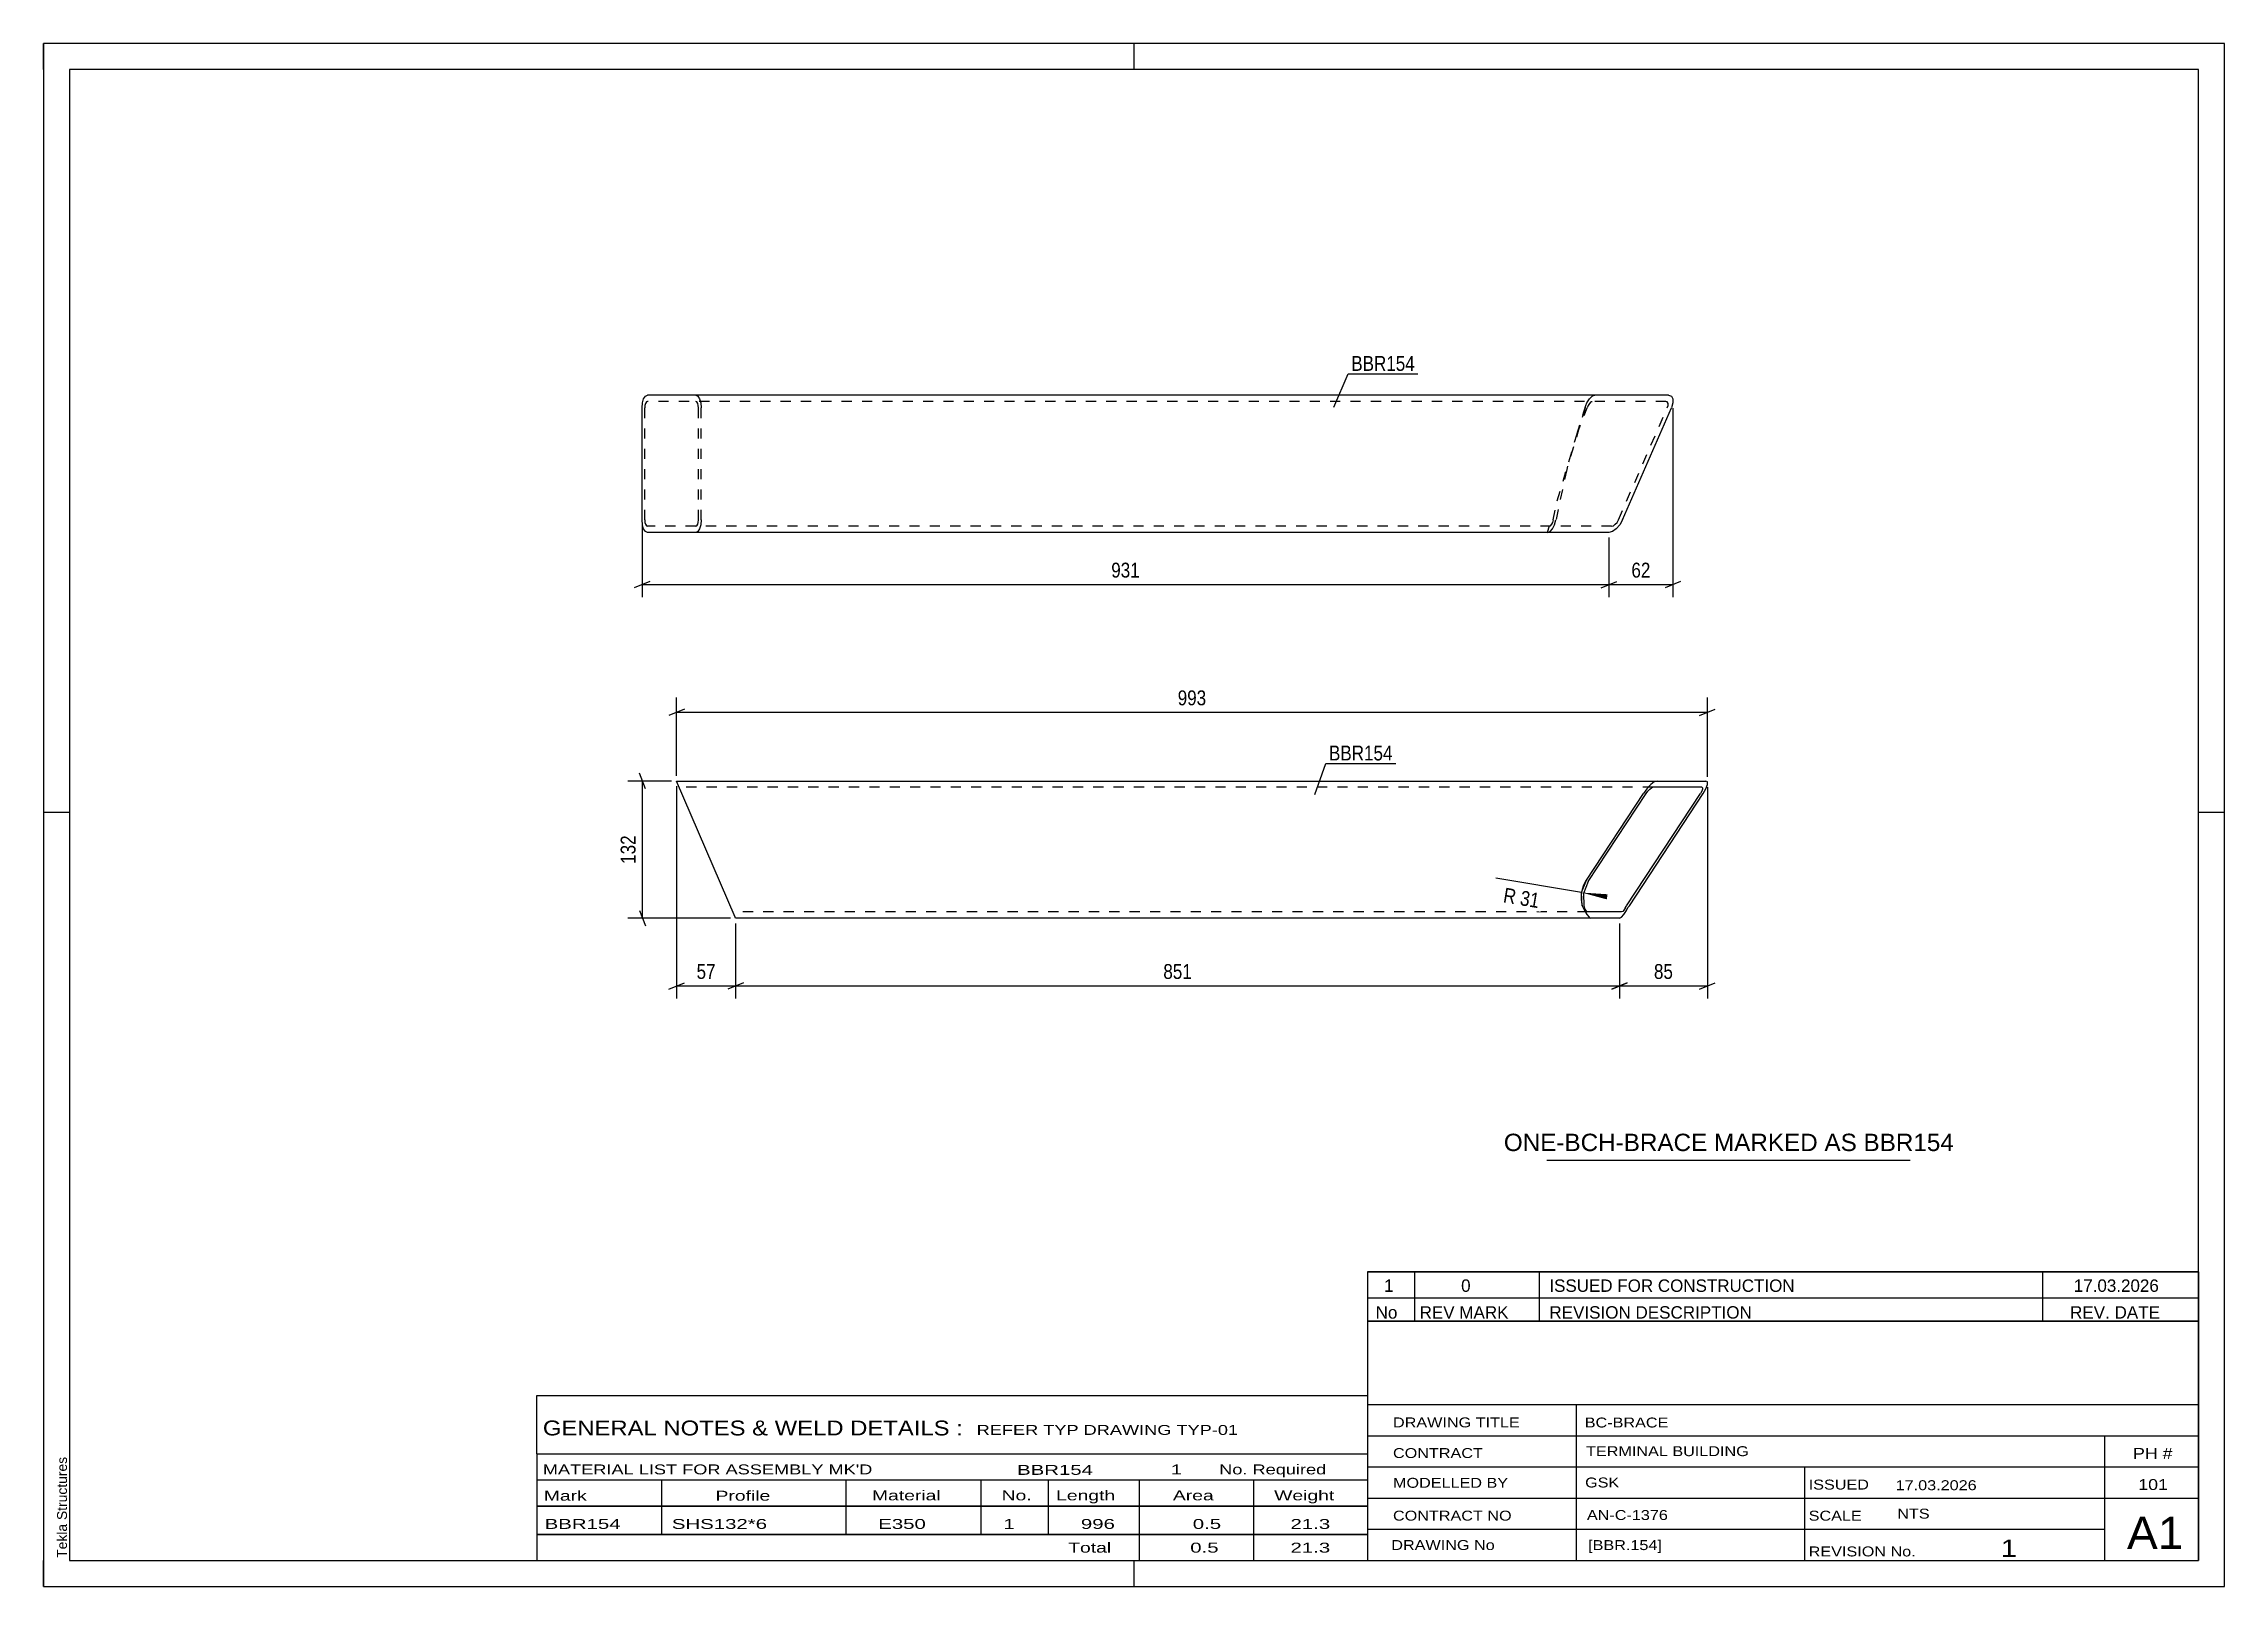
# Model space of a CAD drawing. Header units: millimetres. Extents: x 0 to 420, y 0 to 297.
import ezdxf

# ---------------------------------------------------------------- set-up
doc = ezdxf.new("R2010")
doc.units = ezdxf.units.MM
doc.linetypes.add('DXK_LINE_DOT2', pattern=[3.9198, 1.9599, -1.9599])
doc.styles.add('Arial', font='ARIAL.TTF', dxfattribs={"height": 0.2})
doc.styles.add('Arial Narrow', font='ARIALN.TTF', dxfattribs={"height": 0.2})

# ---------------------------------------------------------------- blocks, each defined once
blk = doc.blocks.new('Unknown-580741488-1161')
at = {"color": 5, "linetype": 'Continuous'}
for p, q in [((420, 297), (0, 297)), ((0, 297), (0, 0)), ((0, 292), (0, 297)), ((210, 292), (210, 297)), ((420, 0), (420, 297)), ((415, 292), (5, 292)), ((5, 292), (5, 5)), ((415, 5), (415, 292)), ((5, 149), (0, 149)), ((420, 149), (415, 149)), ((0, 0), (0, 5)), ((5, 5), (415, 5)), ((210, 0), (210, 5)), ((0, 0), (420, 0))]:
    blk.add_line(p, q, dxfattribs=at)
at = {"color": 174, "linetype": 'Continuous', "style": 'Arial'}
blk.add_text('Tekla Structures', height=1.9102, rotation=90, dxfattribs=at).set_placement((4.5, 5.5))
blk = doc.blocks.new('Part-580741488-1270 - 1252')
at = {"color": 2, "linetype": 'Continuous'}
for p, q in [((133.2, 128.82), (121.9, 155.04)), ((121.9, 155.04), (320.14, 155.04)), ((297.12, 135.93), (308.11, 152.64)), ((297.48, 135.69), (308.63, 152.64)), ((304.88, 131.04), (319.08, 152.64)), ((305.4, 131.04), (319.61, 152.64)), ((308.79, 153.56), (308.11, 152.64)), ((308.63, 152.64), (308.97, 153.1)), ((309.53, 154.34), (308.79, 153.56)), ((308.97, 153.1), (309.34, 153.49)), ((309.34, 153.49), (309.68, 153.75)), ((310.21, 154.86), (309.53, 154.34)), ((309.68, 153.75), (309.94, 153.84)), ((319.35, 153.84), (309.94, 153.84)), ((310.73, 155.04), (310.21, 154.86)), ((319.35, 153.1), (319.08, 152.64)), ((319.35, 153.84), (319.49, 153.75)), ((319.49, 153.49), (319.35, 153.1)), ((319.49, 153.75), (319.49, 153.49)), ((319.61, 152.64), (320.13, 153.56)), ((320.13, 153.56), (320.42, 154.34)), ((320.42, 154.86), (320.14, 155.04)), ((320.42, 154.34), (320.42, 154.86)), ((296.2, 133.6), (297.12, 135.93)), ((297.48, 135.69), (296.57, 133.36)), ((296.3, 131.04), (296.2, 133.6)), ((296.3, 131.04), (296.76, 130.12)), ((296.57, 133.36), (296.65, 131.04)), ((296.65, 131.04), (296.68, 130.81)), ((296.68, 130.81), (296.79, 130.58)), ((297.02, 130.19), (296.79, 130.58)), ((304.62, 130.58), (304.37, 130.19)), ((304.62, 130.58), (304.77, 130.9)), ((304.77, 130.9), (304.88, 131.04)), ((304.87, 130.12), (305.12, 130.67)), ((305.12, 130.67), (305.4, 131.04)), ((133.28, 128.64), (133.2, 128.82)), ((299.97, 128.64), (133.28, 128.64)), ((296.76, 130.12), (297.23, 129.34)), ((297.22, 129.93), (297.02, 130.19)), ((297.36, 129.84), (297.22, 129.93)), ((297.23, 129.34), (297.63, 128.82)), ((303.91, 129.84), (297.36, 129.84)), ((297.63, 128.82), (297.91, 128.64)), ((303.51, 128.64), (299.97, 128.64)), ((303.51, 128.64), (303.63, 128.72)), ((303.63, 128.72), (303.86, 128.82)), ((303.86, 128.82), (304.36, 129.34)), ((304.12, 129.93), (303.91, 129.84)), ((304.37, 130.19), (304.12, 129.93)), ((304.36, 129.34), (304.87, 130.12))]:
    blk.add_line(p, q, dxfattribs=at)
at = {"color": 7, "linetype": 'DXK_LINE_DOT2'}
for p, q in [((309.94, 153.84), (122.41, 153.84)), ((132.76, 129.84), (132.73, 129.93)), ((297.36, 129.84), (132.76, 129.84))]:
    blk.add_line(p, q, dxfattribs=at)
blk = doc.blocks.new('Part-580741488-1308 - 1306')
at = {"color": 2, "linetype": 'Continuous'}
for p, q in [((115.26, 226.9), (115.34, 227.82)), ((115.26, 205.3), (115.26, 226.9)), ((115.34, 227.82), (115.56, 228.6)), ((115.56, 228.6), (115.9, 229.12)), ((115.9, 229.12), (116.29, 229.3)), ((312.97, 229.3), (116.29, 229.3)), ((304.09, 205.3), (313.5, 226.9)), ((312.97, 229.3), (313.49, 229.12)), ((313.49, 229.12), (313.78, 228.6)), ((313.78, 227.82), (313.5, 226.9)), ((313.78, 228.6), (313.78, 227.82)), ((115.34, 204.39), (115.26, 205.3)), ((115.56, 203.61), (115.34, 204.39)), ((115.9, 203.09), (115.56, 203.61)), ((116.29, 202.9), (115.9, 203.09)), ((301.47, 202.9), (116.29, 202.9)), ((302.15, 203.09), (301.47, 202.9)), ((302.89, 203.61), (302.15, 203.09)), ((303.57, 204.39), (302.89, 203.61)), ((304.09, 205.3), (303.57, 204.39))]:
    blk.add_line(p, q, dxfattribs=at)
at = {"color": 7, "linetype": 'DXK_LINE_DOT2'}
for p, q in [((115.82, 227.36), (115.78, 226.9)), ((115.78, 205.3), (115.78, 226.9)), ((115.93, 227.75), (115.82, 227.36)), ((116.1, 228.01), (115.93, 227.75)), ((116.29, 228.1), (116.1, 228.01)), ((312.45, 228.1), (116.29, 228.1)), ((125.61, 229.3), (126, 229.12)), ((125.81, 228.01), (125.61, 228.1)), ((125.97, 227.75), (125.81, 228.01)), ((126.09, 227.36), (125.97, 227.75)), ((126, 229.12), (126.34, 228.6)), ((126.13, 226.9), (126.09, 227.36)), ((126.13, 205.3), (126.13, 226.9)), ((126.34, 228.6), (126.57, 227.82)), ((126.57, 227.82), (126.64, 226.9)), ((126.64, 205.3), (126.64, 226.9)), ((296.87, 226.9), (293.33, 214.99)), ((295.29, 221.72), (296.99, 227.31)), ((295.29, 221.72), (297.27, 226.9)), ((296.87, 226.9), (296.99, 227.31)), ((296.99, 227.31), (297.22, 227.82)), ((297.22, 227.82), (297.72, 228.6)), ((297.48, 227.36), (297.27, 226.9)), ((297.73, 227.75), (297.48, 227.36)), ((297.72, 228.6), (298.23, 229.12)), ((297.98, 228.01), (297.73, 227.75)), ((297.98, 228.01), (298.13, 228.08)), ((298.13, 228.08), (298.24, 228.1)), ((298.23, 229.12), (298.48, 229.23)), ((298.48, 229.23), (298.76, 229.3)), ((303.3, 205.3), (312.71, 226.9)), ((312.71, 228.01), (312.45, 228.1)), ((312.85, 227.75), (312.71, 228.01)), ((312.71, 226.9), (312.85, 227.36)), ((312.85, 227.36), (312.85, 227.75)), ((291.51, 208.99), (295.29, 221.72)), ((293.33, 214.99), (291.27, 205.3)), ((290.72, 205.3), (291.51, 208.99)), ((115.78, 205.3), (115.82, 204.84)), ((115.82, 204.84), (115.93, 204.46)), ((115.93, 204.46), (116.1, 204.2)), ((116.1, 204.2), (116.29, 204.1)), ((301.99, 204.1), (116.29, 204.1)), ((125.61, 204.1), (125.81, 204.2)), ((126, 203.09), (125.61, 202.9)), ((125.81, 204.2), (125.97, 204.46)), ((125.97, 204.46), (126.09, 204.84)), ((126.34, 203.61), (126, 203.09)), ((126.09, 204.84), (126.13, 205.3)), ((126.57, 204.39), (126.34, 203.61)), ((126.64, 205.3), (126.57, 204.39)), ((289.93, 204.1), (289.57, 202.9)), ((289.66, 202.9), (290.12, 203.09)), ((290.01, 204.1), (290.04, 204.15)), ((290.04, 204.15), (290.15, 204.2)), ((290.12, 203.09), (290.59, 203.61)), ((290.38, 204.46), (290.15, 204.2)), ((290.58, 204.84), (290.38, 204.46)), ((290.72, 205.3), (290.58, 204.84)), ((290.59, 203.61), (290.99, 204.39)), ((290.99, 204.39), (291.27, 205.3)), ((301.99, 204.1), (302.33, 204.2)), ((302.33, 204.2), (302.7, 204.46)), ((302.7, 204.46), (303.04, 204.84)), ((303.04, 204.84), (303.3, 205.3))]:
    blk.add_line(p, q, dxfattribs=at)
blk = doc.blocks.new('StraightDimension-580741488-1551 - 1252')
at = {"color": 7, "linetype": 'Continuous'}
for p, q in [((320.42, 153.86), (320.42, 113.19)), ((303.51, 127.64), (303.51, 113.19)), ((305.01, 116.19), (302.01, 114.99)), ((303.51, 115.59), (320.42, 115.59)), ((318.92, 114.99), (321.92, 116.19))]:
    blk.add_line(p, q, dxfattribs=at)
at = {"color": 0}
blk.add_wipeout([(314.39, 116.34), (314.39, 120.54), (309.54, 120.54), (309.54, 116.34)], dxfattribs=at)
at = {"color": 3, "style": 'Arial Narrow'}
blk.add_text('85', height=2.863, dxfattribs=at).set_placement((310.14, 116.94))
blk = doc.blocks.new('StraightDimension-580741488-1552 - 1252')
at = {"color": 7, "linetype": 'Continuous'}
for p, q in [((133.28, 127.64), (133.28, 113.19)), ((303.51, 127.64), (303.51, 113.19)), ((134.78, 116.19), (131.78, 114.99)), ((133.28, 115.59), (303.51, 115.59)), ((302.01, 114.99), (305.01, 116.19))]:
    blk.add_line(p, q, dxfattribs=at)
at = {"color": 0}
blk.add_wipeout([(221.74, 116.34), (221.74, 120.54), (215.05, 120.54), (215.05, 116.34)], dxfattribs=at)
at = {"color": 3, "style": 'Arial Narrow'}
blk.add_text('851', height=2.863, dxfattribs=at).set_placement((215.65, 116.94))
blk = doc.blocks.new('StraightDimension-580741488-1553 - 1252')
at = {"color": 7, "linetype": 'Continuous'}
for p, q in [((121.9, 154.04), (121.9, 113.19)), ((133.28, 127.64), (133.28, 113.19)), ((120.4, 114.99), (123.4, 116.19)), ((121.9, 115.59), (133.28, 115.59)), ((134.78, 116.19), (131.78, 114.99))]:
    blk.add_line(p, q, dxfattribs=at)
at = {"color": 0}
blk.add_wipeout([(130.02, 116.34), (130.02, 120.54), (125.16, 120.54), (125.16, 116.34)], dxfattribs=at)
at = {"color": 3, "style": 'Arial Narrow'}
blk.add_text('57', height=2.863, dxfattribs=at).set_placement((125.76, 116.94))
blk = doc.blocks.new('StraightDimension-580741488-1631 - 1252')
at = {"color": 7, "linetype": 'Continuous'}
for p, q in [((115.95, 153.54), (114.75, 156.54)), ((120.9, 155.04), (112.5, 155.04)), ((115.35, 128.64), (115.35, 155.04)), ((132.28, 128.64), (112.5, 128.64)), ((114.75, 130.14), (115.95, 127.14))]:
    blk.add_line(p, q, dxfattribs=at)
at = {"color": 0}
blk.add_wipeout([(114.6, 145.18), (110.4, 145.18), (110.4, 138.5), (114.6, 138.5)], dxfattribs=at)
at = {"color": 3, "style": 'Arial Narrow'}
blk.add_text('132', height=2.863, rotation=90.0002, dxfattribs=at).set_placement((114, 139.1))
blk = doc.blocks.new('StraightDimension-580741488-1925 - 1252')
at = {"color": 7, "linetype": 'Continuous'}
for p, q in [((123.4, 168.87), (120.4, 167.67)), ((121.9, 156.04), (121.9, 171.12)), ((121.9, 168.27), (320.42, 168.27)), ((318.92, 167.67), (321.92, 168.87)), ((320.42, 155.86), (320.42, 171.12))]:
    blk.add_line(p, q, dxfattribs=at)
at = {"color": 0}
blk.add_wipeout([(224.5, 169.02), (224.5, 173.22), (217.82, 173.22), (217.82, 169.02)], dxfattribs=at)
at = {"color": 3, "style": 'Arial Narrow'}
blk.add_text('993', height=2.863, dxfattribs=at).set_placement((218.42, 169.62))
blk = doc.blocks.new('RadiusDimension-580741488-2003 - 1252')
at = {"linetype": 'Continuous'}
blk.add_hatch(color=7, dxfattribs=at).paths.add_polyline_path([(301.05, 132.25), (296.2, 133.57), (301.21, 133.24)])
at = {"color": 7, "linetype": 'Continuous'}
blk.add_line((296.2, 133.57), (279.69, 136.34), dxfattribs=at)
blk.add_arc((302.34, 132.54), 6.23, 147.0231, 193.9663, dxfattribs=at)
at = {"color": 0}
blk.add_wipeout([(288.32, 129.87), (289.01, 134.01), (280.98, 135.36), (280.29, 131.22)], dxfattribs=at)
at = {"color": 3, "style": 'Arial Narrow'}
blk.add_text('R 31', height=2.863, rotation=-9.5054, dxfattribs=at).set_placement((280.98, 131.71))
blk = doc.blocks.new('StraightDimension-580741488-1487 - 1306')
at = {"color": 7, "linetype": 'Continuous'}
for p, q in [((313.78, 226.82), (313.78, 190.46)), ((301.47, 201.9), (301.47, 190.46)), ((299.97, 192.26), (302.97, 193.46)), ((315.28, 193.46), (312.28, 192.26)), ((301.47, 192.86), (313.78, 192.86))]:
    blk.add_line(p, q, dxfattribs=at)
at = {"color": 0}
blk.add_wipeout([(310.05, 193.61), (310.05, 197.81), (305.2, 197.81), (305.2, 193.61)], dxfattribs=at)
at = {"color": 3, "style": 'Arial Narrow'}
blk.add_text('62', height=2.863, dxfattribs=at).set_placement((305.8, 194.21))
blk = doc.blocks.new('StraightDimension-580741488-1488 - 1306')
at = {"color": 7, "linetype": 'Continuous'}
for p, q in [((115.26, 204.3), (115.26, 190.46)), ((301.47, 201.9), (301.47, 190.46)), ((116.76, 193.46), (113.76, 192.26)), ((299.97, 192.26), (302.97, 193.46)), ((115.26, 192.86), (301.47, 192.86))]:
    blk.add_line(p, q, dxfattribs=at)
at = {"color": 0}
blk.add_wipeout([(211.71, 193.61), (211.71, 197.81), (205.02, 197.81), (205.02, 193.61)], dxfattribs=at)
at = {"color": 3, "style": 'Arial Narrow'}
blk.add_text('931', height=2.863, dxfattribs=at).set_placement((205.62, 194.21))
blk = doc.blocks.new('Unknown-580741488-2117')
at = {"color": 7, "linetype": 'Continuous'}
for p, q in [((255, 60.55), (415, 60.55)), ((415, 60.55), (255, 60.55)), ((255, 60.55), (255, 55.55)), ((264, 60.55), (264, 55.55)), ((288, 60.55), (288, 55.55)), ((385, 60.55), (385, 55.55)), ((415, 60.55), (415, 55.55)), ((255, 55.55), (415, 55.55)), ((255, 55.55), (255, 51.05)), ((255, 55.55), (415, 55.55)), ((264, 55.55), (264, 51.05)), ((288, 55.55), (288, 51.05)), ((385, 55.55), (385, 51.05)), ((415, 55.55), (415, 51.05)), ((415, 51.05), (255, 51.05))]:
    blk.add_line(p, q, dxfattribs=at)
at = {"color": 7, "linetype": 'Continuous', "style": 'Arial Narrow'}
for s, height, width, p in [('1', 2.39, 1.196471, (258.16, 56.7)), ('0', 2.39, 1.196471, (273, 56.7)), ('ISSUED FOR CONSTRUCTION', 2.3861, 1.196471, (290, 56.7)), ('17.03.2026', 2.386, 1.196471, (391, 56.7)), ('No', 2.386, 1.2, (256.54, 51.55)), ('REV MARK', 2.386, 1.2, (265, 51.55)), ('REVISION DESCRIPTION', 2.3861, 1.2, (290, 51.55)), ('REV. DATE', 2.386, 1.2, (390.28, 51.55))]:
    blk.add_text(s, height=height, dxfattribs=dict(at, width=width)).set_placement(p)
blk = doc.blocks.new('Unknown-580741488-2116')
at = {"color": 7, "linetype": 'Continuous'}
for p, q in [((255, 51.05), (255, 5)), ((255, 51.05), (415, 51.05)), ((415, 51), (415, 5)), ((255, 35), (415, 35)), ((295.14, 35), (295.14, 5)), ((255, 29), (415, 29)), ((397, 5.05), (397, 29.05)), ((255, 23), (415, 23)), ((339.14, 23), (339.14, 5)), ((255, 17), (415, 17)), ((255, 11), (397, 11)), ((255, 5), (415, 5))]:
    blk.add_line(p, q, dxfattribs=at)
at = {"color": 7, "style": 'Arial Narrow'}
for s, height, width, p in [('DRAWING TITLE', 1.9089, 1.425378, (259.88, 30.61)), ('BC-BRACE', 1.909, 1.425378, (296.81, 30.59)), ('CONTRACT', 1.909, 1.425378, (259.88, 24.71)), ('TERMINAL BUILDING', 1.9089, 1.425378, (297.06, 25.07)), ('MODELLED BY', 1.9089, 1.425378, (259.88, 18.98)), ('GSK', 1.909, 1.425378, (296.88, 19.04)), ('ISSUED', 1.909, 1.425378, (339.94, 18.64)), ('17.03.2026', 1.909, 1.425378, (356.69, 18.52)), ('CONTRACT NO', 1.9089, 1.425378, (259.88, 12.66)), ('AN-C-1376', 1.909, 1.425378, (297.23, 12.78)), ('SCALE', 1.909, 1.425378, (339.94, 12.65)), ('A1', 6.204, 1.25, (401.24, 7.2)), ('DRAWING No', 1.909, 1.425378, (259.56, 7)), ('[BBR.154]', 1.909, 1.425378, (297.46, 6.99)), ('1', 3.34, 1.5, (376.91, 5.68)), ('REVISION No.', 1.9089, 1.425378, (339.94, 5.77))]:
    blk.add_text(s, height=height, dxfattribs=dict(at, width=width)).set_placement(p)
at = {"color": 7, "linetype": 'Continuous', "style": 'Arial Narrow'}
for s, height, width, p in [('PH #', 2.1, 1.42538, (402.4, 24.55)), ('101', 2.1, 1.42538, (403.41, 18.55)), ('NTS', 1.909, 1.425378, (357, 13.05))]:
    blk.add_text(s, height=height, dxfattribs=dict(at, width=width)).set_placement(p)
blk = doc.blocks.new('Unknown-580741488-2118')
at = {"color": 7, "linetype": 'Continuous'}
for p, q in [((95, 36.75), (255, 36.75)), ((95, 25.5), (95, 36.75)), ((255, 36.75), (255, 25.5)), ((95, 25.5), (255, 25.5)), ((95, 25.5), (95, 20.5)), ((255, 25.5), (255, 20.5)), ((95, 20.5), (255, 20.5)), ((95, 20.5), (95, 15.5)), ((119, 20.5), (119, 15.5)), ((154.5, 20.5), (154.5, 15.5)), ((180.5, 20.5), (180.5, 15.5)), ((193.5, 20.5), (193.5, 15.5)), ((211, 20.5), (211, 15.5)), ((233, 20.5), (233, 15.5)), ((255, 20.5), (255, 15.5)), ((95, 15.5), (255, 15.5)), ((95, 15.45), (95, 10.05)), ((95, 15.45), (255, 15.45)), ((119, 15.5), (119, 10)), ((154.5, 15.5), (154.5, 10)), ((180.5, 15.5), (180.5, 10)), ((193.5, 15.5), (193.5, 10)), ((211, 15.5), (211, 10)), ((233, 15.5), (233, 10)), ((255, 15.45), (255, 10.05)), ((95, 10.05), (255, 10.05)), ((95, 10), (255, 10)), ((95, 10), (95, 5)), ((211, 10), (211, 5)), ((233, 10), (233, 5)), ((255, 10), (255, 5)), ((95, 5), (255, 5))]:
    blk.add_line(p, q, dxfattribs=at)
at = {"color": 7, "style": 'Arial Narrow'}
for s, height, width, p in [('GENERAL NOTES & WELD DETAILS :', 2.8633, 1.4, (96.15, 29.06)), ('REFER TYP DRAWING TYP-01', 1.9089, 1.6, (179.7, 29.16)), ("MATERIAL LIST FOR ASSEMBLY MK'D", 1.9089, 1.6, (96.15, 21.56)), ('BBR154', 1.909, 1.794707, (187.48, 21.47)), ('1', 1.91, 1.794707, (217.08, 21.56)), ('No. Required', 1.9089, 1.6, (226.41, 21.56)), ('Mark', 1.909, 1.7, (96.34, 16.5)), ('Profile', 1.909, 1.7, (129.41, 16.5)), ('Material', 1.909, 1.7, (159.54, 16.56)), ('No.', 1.909, 1.7, (184.5, 16.56)), ('Length', 1.909, 1.7, (195, 16.56)), ('Area', 1.909, 1.7, (217.5, 16.56)), ('Weight', 1.909, 1.7, (237, 16.56))]:
    blk.add_text(s, height=height, dxfattribs=dict(at, width=width)).set_placement(p)
at = {"color": 7, "linetype": 'Continuous', "style": 'Arial Narrow'}
for s, height, width, p in [('BBR154', 1.909, 1.794707, (96.5, 11.06)), ('SHS132*6', 1.909, 1.794707, (121, 11.06)), ('E350', 1.909, 1.794707, (160.74, 11.06)), ('1', 1.91, 1.794707, (184.86, 11.06)), ('996', 1.909, 1.794707, (199.77, 11.06)), ('0.5', 1.909, 1.794707, (221.32, 11.06)), ('21.3', 1.909, 1.794707, (240.14, 11.06)), ('Total', 1.909, 1.7, (197.33, 6.5)), ('0.5', 1.909, 1.794707, (220.83, 6.5)), ('21.3', 1.909, 1.794707, (240.14, 6.5))]:
    blk.add_text(s, height=height, dxfattribs=dict(at, width=width)).set_placement(p)
blk = doc.blocks.new('Unknown-580741488-2119')
at = {"color": 7, "linetype": 'Continuous'}
blk.add_line((289.5, 82.05), (359.5, 82.05), dxfattribs=at)
at = {"color": 7, "style": 'Arial'}
blk.add_text('ONE-BCH-BRACE MARKED AS BBR154', height=3.3428, dxfattribs=at).set_placement((281.23, 83.8))
blk = doc.blocks.new('Mark-580741488-1265 - 1252')
at = {"color": 0}
blk.add_wipeout([(259.8, 159), (259.8, 162), (247.56, 162), (247.56, 159)], dxfattribs=at)
blk.add_wipeout([(259.8, 159), (259.8, 162), (247.56, 162), (247.56, 159)], dxfattribs=at)
at = {"color": 30, "linetype": 'Continuous'}
for p, q in [((244.82, 152.45), (246.96, 158.4)), ((246.96, 158.4), (260.4, 158.4))]:
    blk.add_line(p, q, dxfattribs=at)
at = {"color": 3, "style": 'Arial Narrow'}
blk.add_text('BBR154', height=2.863, dxfattribs=at).set_placement((247.56, 159))
blk = doc.blocks.new('Mark-580741488-1478 - 1306')
at = {"color": 0}
blk.add_wipeout([(264.09, 234), (264.09, 237), (251.85, 237), (251.85, 234)], dxfattribs=at)
blk.add_wipeout([(264.09, 234), (264.09, 237), (251.85, 237), (251.85, 234)], dxfattribs=at)
at = {"color": 30, "linetype": 'Continuous'}
for p, q in [((248.48, 227.02), (251.25, 233.4)), ((251.25, 233.4), (264.69, 233.4))]:
    blk.add_line(p, q, dxfattribs=at)
at = {"color": 3, "style": 'Arial Narrow'}
blk.add_text('BBR154', height=2.863, dxfattribs=at).set_placement((251.85, 234))

msp = doc.modelspace()

# ---------------------------------------------------------------- block references
for name in ['Unknown-580741488-1161', 'Part-580741488-1308 - 1306', 'Part-580741488-1270 - 1252', 'Unknown-580741488-2119', 'Unknown-580741488-2117', 'Unknown-580741488-2116', 'Unknown-580741488-2118']:
    msp.add_blockref(name, (0, 0))

# ---------------------------------------------------------------- next in the draw order: block references
for name in ['Mark-580741488-1478 - 1306', 'StraightDimension-580741488-1487 - 1306', 'StraightDimension-580741488-1551 - 1252']:
    msp.add_blockref(name, (0, 0))

# ---------------------------------------------------------------- next in the draw order: block references
for name in ['StraightDimension-580741488-1488 - 1306', 'RadiusDimension-580741488-2003 - 1252', 'StraightDimension-580741488-1552 - 1252']:
    msp.add_blockref(name, (0, 0))

# ---------------------------------------------------------------- next in the draw order: block references
msp.add_blockref('StraightDimension-580741488-1553 - 1252', (0, 0))

# ---------------------------------------------------------------- next in the draw order: block references
msp.add_blockref('StraightDimension-580741488-1631 - 1252', (0, 0))

# ---------------------------------------------------------------- next in the draw order: block references
msp.add_blockref('StraightDimension-580741488-1925 - 1252', (0, 0))

# ---------------------------------------------------------------- next in the draw order: block references
msp.add_blockref('Mark-580741488-1265 - 1252', (0, 0))

doc.saveas('drawing.dxf')
